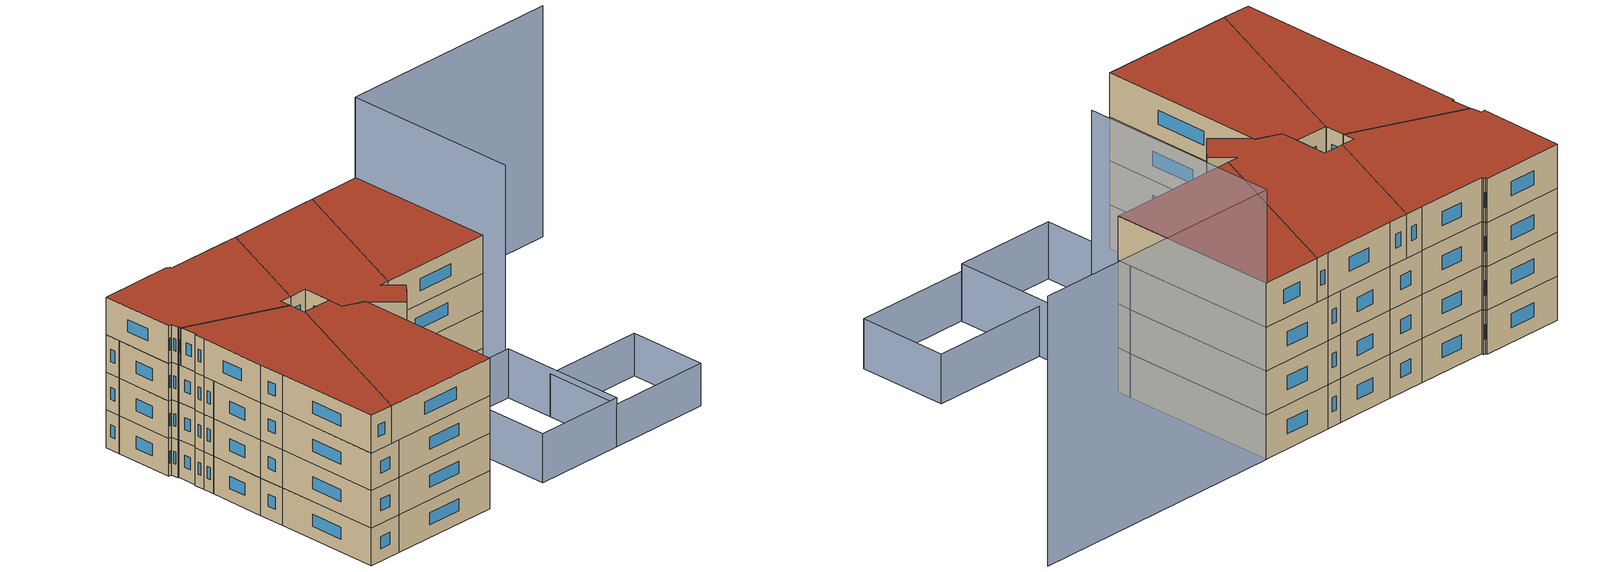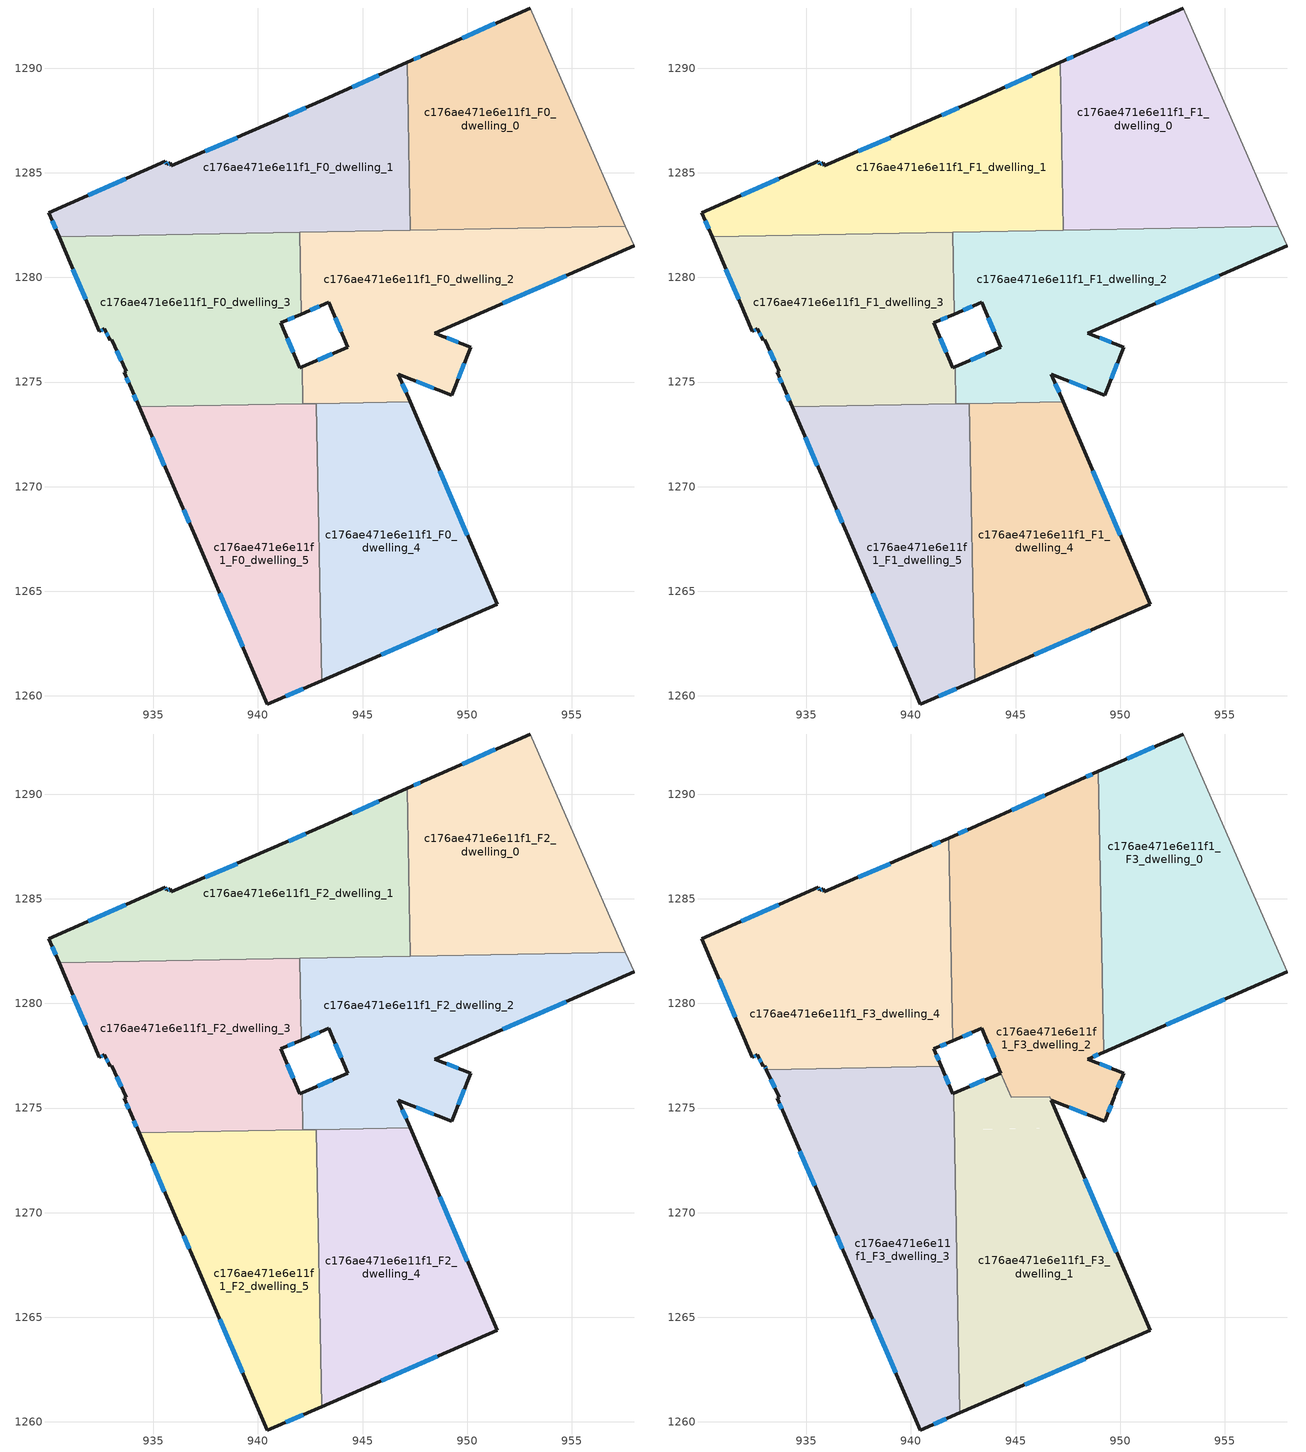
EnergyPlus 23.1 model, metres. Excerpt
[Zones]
c176ae471e6e11f1_F0_dwelling_0
 floor ground (EU_floor_Construction): 953.01,1292.88 957.56,1282.46 947.28,1282.26 947.13,1290.28 948.07,1290.7 z0
 wall outside (EU_wall_Construction): 953.01,1292.88 948.07,1290.7 947.13,1290.28 z0:3
 wall to c176ae471e6e11f1_F0_dwelling_1 (EU_wall_Construction): 947.13,1290.28 947.28,1282.26 z0:3
 wall adiabatic (EU_wall_Construction): 957.56,1282.46 953.01,1292.88 z0:3
 wall to c176ae471e6e11f1_F0_dwelling_2 (EU_wall_Construction): 947.28,1282.26 957.56,1282.46 z0:3
 window (EU_Window_Construction): 947.75,1290.56 947.45,1290.42 / 951.33,1292.14 949.75,1291.44 z1.02:1.98
c176ae471e6e11f1_F0_dwelling_1
 floor ground (EU_floor_Construction): 947.13,1290.28 947.28,1282.26 930.5,1281.94 930,1283.09 935.58,1285.56 935.64,1285.41 935.8,1285.49 935.86,1285.34 940.62,1287.38 943.15,1288.49 z0
 wall outside (EU_wall_Construction): 947.13,1290.28 943.15,1288.49 940.62,1287.38 935.86,1285.34 935.8,1285.49 935.64,1285.41 935.58,1285.56 930,1283.09 930.5,1281.94 z0:3
 wall to c176ae471e6e11f1_F0_dwelling_3 (EU_wall_Construction): 930.5,1281.94 941.99,1282.16 z0:3
 wall to c176ae471e6e11f1_F0_dwelling_2 (EU_wall_Construction): 941.99,1282.16 947.28,1282.26 z0:3
 window (EU_Window_Construction): 939,1286.69 937.48,1286.04 / 942.29,1288.11 941.48,1287.76 / 945.77,1289.67 944.5,1289.1 / 930.17,1282.7 930.33,1282.33 / 933.68,1284.72 931.9,1283.93 / 935.62,1285.46 935.6,1285.51 / 935.75,1285.46 935.7,1285.43 z1.02:1.98
c176ae471e6e11f1_F0_dwelling_2
 floor ground (EU_floor_Construction): 957.56,1282.46 957.98,1281.51 948.45,1277.34 950.17,1276.67 949.26,1274.37 946.7,1275.38 947.27,1274.06 942.14,1273.96 942.11,1275.73 944.3,1276.67 943.38,1278.81 942.06,1278.24 941.99,1282.16 z0
 wall outside (EU_wall_Construction): 942.06,1278.24 943.38,1278.81 944.3,1276.67 942.11,1275.73 / 947.27,1274.06 946.7,1275.38 949.26,1274.37 950.17,1276.67 948.45,1277.34 957.98,1281.51 z0:3
 wall to c176ae471e6e11f1_F0_dwelling_3 (EU_wall_Construction): 941.99,1282.16 942.06,1278.24 / 942.11,1275.73 942.14,1273.96 z0:3
 wall adiabatic (EU_wall_Construction): 957.98,1281.51 957.56,1282.46 z0:3
 wall to c176ae471e6e11f1_F0_dwelling_4 (EU_wall_Construction): 942.79,1273.97 947.27,1274.06 z0:3
 wall to c176ae471e6e11f1_F0_dwelling_5 (EU_wall_Construction): 942.14,1273.96 942.79,1273.97 z0:3
 window (EU_Window_Construction): 943.55,1276.35 942.85,1276.05 / 943.69,1278.08 943.98,1277.4 / 942.51,1278.44 942.93,1278.62 / 951.69,1278.76 954.74,1280.09 / 949.58,1276.9 949.03,1277.11 / 949.57,1275.16 949.86,1275.89 / 947.58,1275.04 948.39,1274.72 / 947.08,1274.51 946.9,1274.93 z1.02:1.98
c176ae471e6e11f1_F0_dwelling_3
 floor ground (EU_floor_Construction): 941.99,1282.16 942.06,1278.24 941.09,1277.83 942.01,1275.69 942.11,1275.73 942.14,1273.96 934.32,1273.81 933.94,1274.7 933.6,1275.47 933.71,1275.51 933.01,1277.02 932.95,1277 932.65,1277.55 932.42,1277.42 930.5,1281.94 z0
 wall outside (EU_wall_Construction): 930.5,1281.94 932.42,1277.42 932.65,1277.55 932.95,1277 933.01,1277.02 933.71,1275.51 933.6,1275.47 933.94,1274.7 934.32,1273.81 / 942.11,1275.73 942.01,1275.69 941.09,1277.83 942.06,1278.24 z0:3
 wall to c176ae471e6e11f1_F0_dwelling_5 (EU_wall_Construction): 934.32,1273.81 942.14,1273.96 z0:3
 window (EU_Window_Construction): 933.25,1276.51 933.47,1276.02 / 932.75,1277.36 932.85,1277.19 / 932.5,1277.47 932.57,1277.51 / 931.15,1280.4 931.77,1278.96 / 941.42,1277.97 941.73,1278.1 / 941.7,1276.42 941.4,1277.1 / 934.07,1274.4 934.19,1274.11 / 933.72,1275.21 933.82,1274.96 z1.02:1.98
c176ae471e6e11f1_F0_dwelling_4
 floor ground (EU_floor_Construction): 947.27,1274.06 951.43,1264.37 943.04,1260.73 942.79,1273.97 z0
 wall outside (EU_wall_Construction): 943.04,1260.73 951.43,1264.37 947.27,1274.06 z0:3
 wall to c176ae471e6e11f1_F0_dwelling_5 (EU_wall_Construction): 942.79,1273.97 943.04,1260.73 z0:3
 window (EU_Window_Construction): 950.01,1267.67 948.68,1270.76 / 945.89,1261.97 948.57,1263.13 z1.02:1.98
c176ae471e6e11f1_F0_dwelling_5
 floor ground (EU_floor_Construction): 942.79,1273.97 943.04,1260.73 940.45,1259.62 937,1267.63 936.16,1269.54 934.32,1273.81 z0
 wall outside (EU_wall_Construction): 934.32,1273.81 936.16,1269.54 937,1267.63 940.45,1259.62 943.04,1260.73 z0:3
 window (EU_Window_Construction): 936.44,1268.89 936.71,1268.28 / 934.95,1272.36 935.53,1270.99 / 941.33,1260 942.16,1260.35 / 938.18,1264.9 939.28,1262.34 z1.02:1.98
c176ae471e6e11f1_F1_dwelling_0
 floor to c176ae471e6e11f1_F0_dwelling_0 (EU_floor_Construction): 953.01,1292.88 957.56,1282.46 947.28,1282.26 947.13,1290.28 948.07,1290.7 z3
 wall outside (EU_wall_Construction): 953.01,1292.88 948.07,1290.7 947.13,1290.28 z3:6
 wall to c176ae471e6e11f1_F1_dwelling_1 (EU_wall_Construction): 947.13,1290.28 947.28,1282.26 z3:6
 wall adiabatic (EU_wall_Construction): 957.56,1282.46 953.01,1292.88 z3:6
 wall to c176ae471e6e11f1_F1_dwelling_2 (EU_wall_Construction): 947.28,1282.26 957.56,1282.46 z3:6
 window (EU_Window_Construction): 947.75,1290.56 947.45,1290.42 / 951.33,1292.14 949.75,1291.44 z4.02:4.98
c176ae471e6e11f1_F1_dwelling_1
 floor to c176ae471e6e11f1_F0_dwelling_1 (EU_floor_Construction): 947.13,1290.28 947.28,1282.26 930.5,1281.94 930,1283.09 935.58,1285.56 935.64,1285.41 935.8,1285.49 935.86,1285.34 940.62,1287.38 943.15,1288.49 z3
 wall outside (EU_wall_Construction): 947.13,1290.28 943.15,1288.49 940.62,1287.38 935.86,1285.34 935.8,1285.49 935.64,1285.41 935.58,1285.56 930,1283.09 930.5,1281.94 z3:6
 wall to c176ae471e6e11f1_F1_dwelling_3 (EU_wall_Construction): 930.5,1281.94 941.99,1282.16 z3:6
 wall to c176ae471e6e11f1_F1_dwelling_2 (EU_wall_Construction): 941.99,1282.16 947.28,1282.26 z3:6
 window (EU_Window_Construction): 939,1286.69 937.48,1286.04 / 942.29,1288.11 941.48,1287.76 / 945.77,1289.67 944.5,1289.1 / 930.17,1282.7 930.33,1282.33 / 933.68,1284.72 931.9,1283.93 / 935.62,1285.46 935.6,1285.51 / 935.75,1285.46 935.7,1285.43 z4.02:4.98
c176ae471e6e11f1_F1_dwelling_2
 floor to c176ae471e6e11f1_F0_dwelling_2 (EU_floor_Construction): 957.56,1282.46 957.98,1281.51 948.45,1277.34 950.17,1276.67 949.26,1274.37 946.7,1275.38 947.27,1274.06 942.14,1273.96 942.11,1275.73 944.3,1276.67 943.38,1278.81 942.06,1278.24 941.99,1282.16 z3
 wall outside (EU_wall_Construction): 942.06,1278.24 943.38,1278.81 944.3,1276.67 942.11,1275.73 / 947.27,1274.06 946.7,1275.38 949.26,1274.37 950.17,1276.67 948.45,1277.34 957.98,1281.51 z3:6
 wall to c176ae471e6e11f1_F1_dwelling_3 (EU_wall_Construction): 941.99,1282.16 942.06,1278.24 / 942.11,1275.73 942.14,1273.96 z3:6
 wall adiabatic (EU_wall_Construction): 957.98,1281.51 957.56,1282.46 z3:6
 wall to c176ae471e6e11f1_F1_dwelling_4 (EU_wall_Construction): 942.79,1273.97 947.27,1274.06 z3:6
 wall to c176ae471e6e11f1_F1_dwelling_5 (EU_wall_Construction): 942.14,1273.96 942.79,1273.97 z3:6
 window (EU_Window_Construction): 943.55,1276.35 942.85,1276.05 / 943.69,1278.08 943.98,1277.4 / 942.51,1278.44 942.93,1278.62 / 951.69,1278.76 954.74,1280.09 / 949.58,1276.9 949.03,1277.11 / 949.57,1275.16 949.86,1275.89 / 947.58,1275.04 948.39,1274.72 / 947.08,1274.51 946.9,1274.93 z4.02:4.98
c176ae471e6e11f1_F1_dwelling_3
 floor to c176ae471e6e11f1_F0_dwelling_3 (EU_floor_Construction): 941.99,1282.16 942.06,1278.24 941.09,1277.83 942.01,1275.69 942.11,1275.73 942.14,1273.96 934.32,1273.81 933.94,1274.7 933.6,1275.47 933.71,1275.51 933.01,1277.02 932.95,1277 932.65,1277.55 932.42,1277.42 930.5,1281.94 z3
 wall outside (EU_wall_Construction): 930.5,1281.94 932.42,1277.42 932.65,1277.55 932.95,1277 933.01,1277.02 933.71,1275.51 933.6,1275.47 933.94,1274.7 934.32,1273.81 / 942.11,1275.73 942.01,1275.69 941.09,1277.83 942.06,1278.24 z3:6
 wall to c176ae471e6e11f1_F1_dwelling_5 (EU_wall_Construction): 934.32,1273.81 942.14,1273.96 z3:6
 window (EU_Window_Construction): 933.25,1276.51 933.47,1276.02 / 932.75,1277.36 932.85,1277.19 / 932.5,1277.47 932.57,1277.51 / 931.15,1280.4 931.77,1278.96 / 941.42,1277.97 941.73,1278.1 / 941.7,1276.42 941.4,1277.1 / 934.07,1274.4 934.19,1274.11 / 933.72,1275.21 933.82,1274.96 z4.02:4.98
c176ae471e6e11f1_F1_dwelling_4
 floor to c176ae471e6e11f1_F0_dwelling_4 (EU_floor_Construction): 947.27,1274.06 951.43,1264.37 943.04,1260.73 942.79,1273.97 z3
 wall outside (EU_wall_Construction): 943.04,1260.73 951.43,1264.37 947.27,1274.06 z3:6
 wall to c176ae471e6e11f1_F1_dwelling_5 (EU_wall_Construction): 942.79,1273.97 943.04,1260.73 z3:6
 window (EU_Window_Construction): 950.01,1267.67 948.68,1270.76 / 945.89,1261.97 948.57,1263.13 z4.02:4.98
c176ae471e6e11f1_F1_dwelling_5
 floor to c176ae471e6e11f1_F0_dwelling_5 (EU_floor_Construction): 942.79,1273.97 943.04,1260.73 940.45,1259.62 937,1267.63 936.16,1269.54 934.32,1273.81 z3
 wall outside (EU_wall_Construction): 934.32,1273.81 936.16,1269.54 937,1267.63 940.45,1259.62 943.04,1260.73 z3:6
 window (EU_Window_Construction): 936.44,1268.89 936.71,1268.28 / 934.95,1272.36 935.53,1270.99 / 941.33,1260 942.16,1260.35 / 938.18,1264.9 939.28,1262.34 z4.02:4.98
c176ae471e6e11f1_F2_dwelling_0
 floor to c176ae471e6e11f1_F1_dwelling_0 (EU_floor_Construction): 953.01,1292.88 957.56,1282.46 947.28,1282.26 947.13,1290.28 948.07,1290.7 z6
 wall outside (EU_wall_Construction): 953.01,1292.88 948.07,1290.7 947.13,1290.28 z6:9
 wall to c176ae471e6e11f1_F2_dwelling_1 (EU_wall_Construction): 947.13,1290.28 947.28,1282.26 z6:9
 wall adiabatic (EU_wall_Construction): 957.56,1282.46 953.01,1292.88 z6:9
 wall to c176ae471e6e11f1_F2_dwelling_2 (EU_wall_Construction): 947.28,1282.26 957.56,1282.46 z6:9
 window (EU_Window_Construction): 947.75,1290.56 947.45,1290.42 / 951.33,1292.14 949.75,1291.44 z7.02:7.98
 ceiling adiabatic (EU_roof_Construction): 957.56,1282.46 953.01,1292.88 948.96,1291.09 949.13,1282.29 z9
c176ae471e6e11f1_F2_dwelling_1
 floor to c176ae471e6e11f1_F1_dwelling_1 (EU_floor_Construction): 947.13,1290.28 947.28,1282.26 930.5,1281.94 930,1283.09 935.58,1285.56 935.64,1285.41 935.8,1285.49 935.86,1285.34 940.62,1287.38 943.15,1288.49 z6
 wall outside (EU_wall_Construction): 947.13,1290.28 943.15,1288.49 940.62,1287.38 935.86,1285.34 935.8,1285.49 935.64,1285.41 935.58,1285.56 930,1283.09 930.5,1281.94 z6:9
 wall to c176ae471e6e11f1_F2_dwelling_3 (EU_wall_Construction): 930.5,1281.94 941.99,1282.16 z6:9
 wall to c176ae471e6e11f1_F2_dwelling_2 (EU_wall_Construction): 941.99,1282.16 947.28,1282.26 z6:9
 window (EU_Window_Construction): 939,1286.69 937.48,1286.04 / 942.29,1288.11 941.48,1287.76 / 945.77,1289.67 944.5,1289.1 / 930.17,1282.7 930.33,1282.33 / 933.68,1284.72 931.9,1283.93 / 935.62,1285.46 935.6,1285.51 / 935.75,1285.46 935.7,1285.43 z7.02:7.98
c176ae471e6e11f1_F2_dwelling_2
 floor to c176ae471e6e11f1_F1_dwelling_2 (EU_floor_Construction): 957.56,1282.46 957.98,1281.51 948.45,1277.34 950.17,1276.67 949.26,1274.37 946.7,1275.38 947.27,1274.06 942.14,1273.96 942.11,1275.73 944.3,1276.67 943.38,1278.81 942.06,1278.24 941.99,1282.16 z6
 wall outside (EU_wall_Construction): 942.06,1278.24 943.38,1278.81 944.3,1276.67 942.11,1275.73 / 947.27,1274.06 946.7,1275.38 949.26,1274.37 950.17,1276.67 948.45,1277.34 957.98,1281.51 z6:9
 wall to c176ae471e6e11f1_F2_dwelling_3 (EU_wall_Construction): 941.99,1282.16 942.06,1278.24 / 942.11,1275.73 942.14,1273.96 z6:9
 wall adiabatic (EU_wall_Construction): 957.98,1281.51 957.56,1282.46 z6:9
 wall to c176ae471e6e11f1_F2_dwelling_4 (EU_wall_Construction): 942.79,1273.97 947.27,1274.06 z6:9
 wall to c176ae471e6e11f1_F2_dwelling_5 (EU_wall_Construction): 942.14,1273.96 942.79,1273.97 z6:9
 window (EU_Window_Construction): 943.55,1276.35 942.85,1276.05 / 943.69,1278.08 943.98,1277.4 / 942.51,1278.44 942.93,1278.62 / 951.69,1278.76 954.74,1280.09 / 949.58,1276.9 949.03,1277.11 / 949.57,1275.16 949.86,1275.89 / 947.58,1275.04 948.39,1274.72 / 947.08,1274.51 946.9,1274.93 z7.02:7.98
c176ae471e6e11f1_F2_dwelling_3
 floor to c176ae471e6e11f1_F1_dwelling_3 (EU_floor_Construction): 941.99,1282.16 942.06,1278.24 941.09,1277.83 942.01,1275.69 942.11,1275.73 942.14,1273.96 934.32,1273.81 933.94,1274.7 933.6,1275.47 933.71,1275.51 933.01,1277.02 932.95,1277 932.65,1277.55 932.42,1277.42 930.5,1281.94 z6
 wall outside (EU_wall_Construction): 930.5,1281.94 932.42,1277.42 932.65,1277.55 932.95,1277 933.01,1277.02 933.71,1275.51 933.6,1275.47 933.94,1274.7 934.32,1273.81 / 942.11,1275.73 942.01,1275.69 941.09,1277.83 942.06,1278.24 z6:9
 wall to c176ae471e6e11f1_F2_dwelling_5 (EU_wall_Construction): 934.32,1273.81 942.14,1273.96 z6:9
 window (EU_Window_Construction): 933.25,1276.51 933.47,1276.02 / 932.75,1277.36 932.85,1277.19 / 932.5,1277.47 932.57,1277.51 / 931.15,1280.4 931.77,1278.96 / 941.42,1277.97 941.73,1278.1 / 941.7,1276.42 941.4,1277.1 / 934.07,1274.4 934.19,1274.11 / 933.72,1275.21 933.82,1274.96 z7.02:7.98
c176ae471e6e11f1_F2_dwelling_4
 floor to c176ae471e6e11f1_F1_dwelling_4 (EU_floor_Construction): 947.27,1274.06 951.43,1264.37 943.04,1260.73 942.79,1273.97 z6
 wall outside (EU_wall_Construction): 943.04,1260.73 951.43,1264.37 947.27,1274.06 z6:9
 wall to c176ae471e6e11f1_F2_dwelling_5 (EU_wall_Construction): 942.79,1273.97 943.04,1260.73 z6:9
 window (EU_Window_Construction): 950.01,1267.67 948.68,1270.76 / 945.89,1261.97 948.57,1263.13 z7.02:7.98
c176ae471e6e11f1_F2_dwelling_5
 floor to c176ae471e6e11f1_F1_dwelling_5 (EU_floor_Construction): 942.79,1273.97 943.04,1260.73 940.45,1259.62 937,1267.63 936.16,1269.54 934.32,1273.81 z6
 wall outside (EU_wall_Construction): 934.32,1273.81 936.16,1269.54 937,1267.63 940.45,1259.62 943.04,1260.73 z6:9
 window (EU_Window_Construction): 936.44,1268.89 936.71,1268.28 / 934.95,1272.36 935.53,1270.99 / 941.33,1260 942.16,1260.35 / 938.18,1264.9 939.28,1262.34 z7.02:7.98
c176ae471e6e11f1_F3_dwelling_0
 floor to c176ae471e6e11f1_F2_dwelling_2 (EU_floor_Construction): 957.56,1282.46 957.98,1281.51 949.22,1277.68 949.13,1282.29 z9
 floor adiabatic (EU_floor_Construction): 953.01,1292.88 957.98,1281.51 957.56,1282.46 949.13,1282.29 948.96,1291.09 z9
 wall outside (EU_wall_Construction): 953.01,1292.88 948.96,1291.09 / 949.22,1277.68 957.98,1281.51 z9:12
 wall to c176ae471e6e11f1_F3_dwelling_2 (EU_wall_Construction): 948.96,1291.09 949.22,1277.68 z9:12
 wall adiabatic (EU_wall_Construction): 957.98,1281.51 953.01,1292.88 z9:12
 window (EU_Window_Construction): 951.63,1292.27 950.34,1291.7 / 952.2,1278.98 955,1280.2 z10.02:10.98
 roof outside (EU_roof_Construction): 957.98,1281.51 953.01,1292.88 948.96,1291.09 949.22,1277.68 z12
c176ae471e6e11f1_F3_dwelling_1
 floor to c176ae471e6e11f1_F2_dwelling_4 (EU_floor_Construction): 947.27,1274.06 951.43,1264.37 943.04,1260.73 942.79,1273.97 z9
 floor to c176ae471e6e11f1_F2_dwelling_2 (EU_floor_Construction): 946.63,1275.55 946.7,1275.38 947.27,1274.06 942.14,1273.96 942.11,1275.73 944.3,1276.67 944.8,1275.51 z9
 floor to c176ae471e6e11f1_F2_dwelling_3 (EU_floor_Construction): 942.11,1275.73 942.14,1273.96 942.08,1273.96 942.05,1275.71 942.06,1275.71 z9
 floor to c176ae471e6e11f1_F2_dwelling_5 (EU_floor_Construction): 942.79,1273.97 943.04,1260.73 942.57,1260.53 942.34,1260.43 942.08,1273.96 z9
 wall outside (EU_wall_Construction): 942.34,1260.43 951.43,1264.37 946.71,1275.37 / 944.3,1276.67 942.05,1275.71 z9:12
 wall to c176ae471e6e11f1_F3_dwelling_2 (EU_wall_Construction): 944.79,1275.51 944.3,1276.67 / 946.7,1275.38 946.63,1275.55 944.8,1275.51 z9:12
 wall to c176ae471e6e11f1_F3_dwelling_3 (EU_wall_Construction): 942.05,1275.71 942.05,1275.46 942.34,1260.43 z9:12
 window (EU_Window_Construction): 945.43,1261.77 948.33,1263.03 / 943.53,1276.34 942.81,1276.03 / 949.82,1268.11 948.31,1271.63 z10.02:10.98
 roof outside (EU_roof_Construction): 951.43,1264.37 946.7,1275.38 946.63,1275.55 944.79,1275.51 944.3,1276.67 942.05,1275.71 942.05,1275.46 942.34,1260.43 z12
c176ae471e6e11f1_F3_dwelling_2
 floor to c176ae471e6e11f1_F2_dwelling_2 (EU_floor_Construction): 949.13,1282.29 949.22,1277.68 948.45,1277.34 950.17,1276.67 949.75,1275.61 949.71,1275.52 949.28,1274.42 949.26,1274.37 946.71,1275.38 946.63,1275.55 944.8,1275.51 943.38,1278.81 942.06,1278.24 941.99,1282.16 z9
 floor to c176ae471e6e11f1_F2_dwelling_0 (EU_floor_Construction): 948.96,1291.09 949.13,1282.29 947.28,1282.26 947.13,1290.28 948.07,1290.7 z9
 floor to c176ae471e6e11f1_F2_dwelling_1 (EU_floor_Construction): 947.13,1290.28 947.28,1282.26 941.92,1282.16 941.81,1287.91 943.15,1288.49 z9
 floor to c176ae471e6e11f1_F2_dwelling_3 (EU_floor_Construction): 941.99,1282.16 942.06,1278.24 942,1278.22 941.92,1282.16 z9
 wall outside (EU_wall_Construction): 942,1278.22 943.38,1278.81 944.29,1276.68 / 948.96,1291.09 948.07,1290.7 943.15,1288.49 941.81,1287.91 / 946.71,1275.38 949.26,1274.37 949.28,1274.42 949.71,1275.52 949.75,1275.61 950.17,1276.67 948.45,1277.34 949.22,1277.68 z9:12
 wall to c176ae471e6e11f1_F3_dwelling_4 (EU_wall_Construction): 941.81,1287.91 942,1278.22 z9:12
 window (EU_Window_Construction): 943.69,1278.08 943.98,1277.4 / 942.47,1278.42 942.91,1278.61 / 942.69,1288.29 942.27,1288.1 / 946.4,1289.95 944.82,1289.24 / 948.66,1290.96 948.37,1290.84 / 948.71,1277.46 948.96,1277.56 / 949.58,1276.9 949.03,1277.11 / 949.89,1275.97 950.02,1276.31 / 949.43,1274.79 949.57,1275.15 / 947.58,1275.04 948.39,1274.72 z10.02:10.98
 roof outside (EU_roof_Construction): 949.28,1274.42 949.71,1275.52 949.75,1275.61 950.17,1276.67 948.45,1277.34 949.22,1277.68 948.96,1291.09 948.07,1290.7 943.15,1288.49 941.81,1287.91 942,1278.22 943.38,1278.81 944.79,1275.51 946.63,1275.55 946.71,1275.38 949.26,1274.37 z12
c176ae471e6e11f1_F3_dwelling_3
 floor to c176ae471e6e11f1_F2_dwelling_3 (EU_floor_Construction): 941.44,1277 942.01,1275.69 942.05,1275.71 942.08,1273.96 934.32,1273.81 933.94,1274.7 933.6,1275.47 933.71,1275.51 933.09,1276.84 z9
 floor to c176ae471e6e11f1_F2_dwelling_5 (EU_floor_Construction): 942.08,1273.96 942.34,1260.43 940.45,1259.62 937,1267.63 936.16,1269.54 934.32,1273.81 z9
 wall outside (EU_wall_Construction): 933.09,1276.84 933.71,1275.51 933.6,1275.47 933.94,1274.7 936.16,1269.54 937,1267.63 940.45,1259.62 942.34,1260.43 / 942.05,1275.71 942.01,1275.69 941.44,1277 z9:12
 wall to c176ae471e6e11f1_F3_dwelling_4 (EU_wall_Construction): 941.44,1277 933.09,1276.84 z9:12
 window (EU_Window_Construction): 933.3,1276.39 933.5,1275.96 / 941.82,1276.14 941.64,1276.56 / 941.09,1259.89 941.7,1260.15 / 938.18,1264.9 939.28,1262.34 / 936.44,1268.89 936.71,1268.28 / 934.69,1272.95 935.4,1271.3 / 933.72,1275.21 933.82,1274.96 z10.02:10.98
 roof outside (EU_roof_Construction): 942.34,1260.43 942.05,1275.71 942.01,1275.69 941.44,1277 933.09,1276.84 933.71,1275.51 933.6,1275.47 933.94,1274.7 936.16,1269.54 937,1267.63 940.45,1259.62 z12
c176ae471e6e11f1_F3_dwelling_4
 floor to c176ae471e6e11f1_F2_dwelling_1 (EU_floor_Construction): 941.81,1287.91 941.92,1282.16 930.5,1281.94 930,1283.09 935.58,1285.56 935.64,1285.41 935.8,1285.49 935.86,1285.34 940.62,1287.38 z9
 floor to c176ae471e6e11f1_F2_dwelling_3 (EU_floor_Construction): 941.92,1282.16 942,1278.22 941.09,1277.83 941.44,1277 933.09,1276.84 933.01,1277.02 932.95,1277 932.65,1277.55 932.42,1277.42 930.5,1281.94 z9
 wall outside (EU_wall_Construction): 941.81,1287.91 940.62,1287.38 935.86,1285.34 935.8,1285.49 935.64,1285.41 935.58,1285.56 930,1283.09 932.42,1277.42 932.65,1277.55 932.95,1277 933.01,1277.02 933.09,1276.84 / 941.44,1277 941.09,1277.83 942,1278.22 z9:12
 window (EU_Window_Construction): 932.75,1277.36 932.85,1277.19 / 932.5,1277.47 932.57,1277.51 / 930.83,1281.16 931.6,1279.35 / 933.68,1284.72 931.9,1283.93 / 935.62,1285.46 935.6,1285.51 / 935.75,1285.46 935.7,1285.43 / 939,1286.69 937.48,1286.04 / 941.41,1287.73 941.03,1287.56 / 941.4,1277.96 941.69,1278.09 / 941.32,1277.28 941.21,1277.55 / 933.04,1276.96 933.07,1276.9 z10.02:10.98
 roof outside (EU_roof_Construction): 941.44,1277 941.09,1277.83 942,1278.22 941.81,1287.91 940.62,1287.38 935.86,1285.34 935.8,1285.49 935.64,1285.41 935.58,1285.56 930,1283.09 932.42,1277.42 932.65,1277.55 932.95,1277 933.01,1277.02 933.09,1276.84 z12
shading: 963.22,1269.51 956.35,1266.51 / 956.35,1266.51 952.11,1276.21 / 952.11,1276.21 958.98,1279.21 / 958.98,1279.21 963.22,1269.51 z0:3.9; 960.61,1275.46 968.4,1278.86 / 968.4,1278.86 971,1272.9 / 971,1272.9 963.21,1269.51 / 963.21,1269.51 960.61,1275.46 z0:3.4; 958.87,1279.48 953,1292.92 / 953,1292.92 970.4,1300.52 z0:18.4
[Building]
EU S2 Campaign: North Axis=0; Terrain=City; Solar Distribution=FullExterior
[Site:Location]
Vienna: Latitude=48; Longitude=16.5; Time Zone=1; Elevation=183
[SizingPeriod:WeatherFileDays]
AnnualSizingPeriod: Begin Month=1; Begin Day of Month=1; End Month=12; End Day of Month=31; Day of Week for Start Day=Monday; Use Weather File Daylight Saving Period=No; Use Weather File Rain and Snow Indicators=No
[MATERIAL]
EU_InternalMass_Material: Roughness=MediumRough; Thickness=0.1; Conductivity=1; Density=1800; Specific Heat=900; Thermal Absorptance=0.9; Solar Absorptance=0.7; Visible Absorptance=0.7
[MATERIAL:NOMASS] Roughness=MediumRough; Thermal Absorptance=0.9; Solar Absorptance=0.7; Visible Absorptance=0.7
Name | Thermal Resistance
EU_wall_NoMass | 0.942466
EU_roof_NoMass | 0.551687
EU_floor_NoMass | 0.66527
[WINDOWMATERIAL:SIMPLEGLAZINGSYSTEM]
EU_Window_SimpleGlazing: UFactor=2.03367; Solar Heat Gain Coefficient=0.65; Visible Transmittance=0.65
[CONSTRUCTION]
EU_wall_Construction: EU_wall_NoMass
EU_roof_Construction: EU_roof_NoMass
EU_floor_Construction: EU_floor_NoMass
EU_Window_Construction: EU_Window_SimpleGlazing
EU_InternalMass_Construction: EU_InternalMass_Material
[ZONE] Type=1; Multiplier=1; Ceiling Height=autocalculate; Floor Area=autocalculate; Part of Total Floor Area=Yes
Name | Volume
c176ae471e6e11f1_F0_dwelling_0; c176ae471e6e11f1_F1_dwelling_0; c176ae471e6e11f1_F2_dwelling_0 | 233.57
c176ae471e6e11f1_F3_dwelling_0 | 260.21
c176ae471e6e11f1_F0_dwelling_1; c176ae471e6e11f1_F1_dwelling_1; c176ae471e6e11f1_F2_dwelling_1 | 233.572
c176ae471e6e11f1_F3_dwelling_1 | 289.672
c176ae471e6e11f1_F0_dwelling_2; c176ae471e6e11f1_F1_dwelling_2; c176ae471e6e11f1_F2_dwelling_2 | 233.563
c176ae471e6e11f1_F3_dwelling_2 | 290.938
c176ae471e6e11f1_F0_dwelling_3; c176ae471e6e11f1_F1_dwelling_3; c176ae471e6e11f1_F2_dwelling_3 | 233.569
c176ae471e6e11f1_F3_dwelling_3 | 280.302
c176ae471e6e11f1_F0_dwelling_4; c176ae471e6e11f1_F1_dwelling_4; c176ae471e6e11f1_F2_dwelling_4 | 233.575
c176ae471e6e11f1_F3_dwelling_4 | 280.284
c176ae471e6e11f1_F0_dwelling_5; c176ae471e6e11f1_F1_dwelling_5; c176ae471e6e11f1_F2_dwelling_5 | 233.553
[INTERNALMASS] Construction=EU_InternalMass_Construction
Name | Zone or ZoneList | Surface Area
c176ae471e6e11f1_F0_dwelling_0_EU_InternalMass | c176ae471e6e11f1_F0_dwelling_0 | 77.8563
c176ae471e6e11f1_F0_dwelling_1_EU_InternalMass | c176ae471e6e11f1_F0_dwelling_1 | 77.8572
c176ae471e6e11f1_F0_dwelling_2_EU_InternalMass | c176ae471e6e11f1_F0_dwelling_2 | 77.8542
c176ae471e6e11f1_F0_dwelling_3_EU_InternalMass | c176ae471e6e11f1_F0_dwelling_3 | 77.8561
c176ae471e6e11f1_F0_dwelling_4_EU_InternalMass | c176ae471e6e11f1_F0_dwelling_4 | 77.8585
c176ae471e6e11f1_F0_dwelling_5_EU_InternalMass | c176ae471e6e11f1_F0_dwelling_5 | 77.8513
c176ae471e6e11f1_F1_dwelling_0_EU_InternalMass | c176ae471e6e11f1_F1_dwelling_0 | 77.8563
c176ae471e6e11f1_F1_dwelling_1_EU_InternalMass | c176ae471e6e11f1_F1_dwelling_1 | 77.8572
c176ae471e6e11f1_F1_dwelling_2_EU_InternalMass | c176ae471e6e11f1_F1_dwelling_2 | 77.8542
c176ae471e6e11f1_F1_dwelling_3_EU_InternalMass | c176ae471e6e11f1_F1_dwelling_3 | 77.8561
c176ae471e6e11f1_F1_dwelling_4_EU_InternalMass | c176ae471e6e11f1_F1_dwelling_4 | 77.8585
c176ae471e6e11f1_F1_dwelling_5_EU_InternalMass | c176ae471e6e11f1_F1_dwelling_5 | 77.8513
c176ae471e6e11f1_F2_dwelling_0_EU_InternalMass | c176ae471e6e11f1_F2_dwelling_0 | 77.8563
c176ae471e6e11f1_F2_dwelling_1_EU_InternalMass | c176ae471e6e11f1_F2_dwelling_1 | 77.8572
c176ae471e6e11f1_F2_dwelling_2_EU_InternalMass | c176ae471e6e11f1_F2_dwelling_2 | 77.8542
c176ae471e6e11f1_F2_dwelling_3_EU_InternalMass | c176ae471e6e11f1_F2_dwelling_3 | 77.8561
c176ae471e6e11f1_F2_dwelling_4_EU_InternalMass | c176ae471e6e11f1_F2_dwelling_4 | 77.8585
c176ae471e6e11f1_F2_dwelling_5_EU_InternalMass | c176ae471e6e11f1_F2_dwelling_5 | 77.8513
c176ae471e6e11f1_F3_dwelling_0_EU_InternalMass | c176ae471e6e11f1_F3_dwelling_0 | 86.7364
c176ae471e6e11f1_F3_dwelling_1_EU_InternalMass | c176ae471e6e11f1_F3_dwelling_1 | 96.5629
c176ae471e6e11f1_F3_dwelling_2_EU_InternalMass | c176ae471e6e11f1_F3_dwelling_2 | 96.9858
c176ae471e6e11f1_F3_dwelling_3_EU_InternalMass | c176ae471e6e11f1_F3_dwelling_3 | 93.4351
c176ae471e6e11f1_F3_dwelling_4_EU_InternalMass | c176ae471e6e11f1_F3_dwelling_4 | 93.4264
[OTHEREQUIPMENT] Fuel Type=Electricity; Design Level Calculation Method=Watts/Area; Power per Zone Floor Area=1; Fraction Latent=0; Fraction Radiant=0; Fraction Lost=0; Carbon Dioxide Generation Rate=0; EndUse Subcategory=EU_Step8_InternalGains
Name | Zone or ZoneList or Space or SpaceList | Schedule
EU_Step8_InternalGain_c176ae471e6e11f1_F0_dwelling_0_f000 | c176ae471e6e11f1_F0_dwelling_0 | EU_Step8_GainSchedule_c176ae471e6e11f1_F0_dwelling_0_f000
EU_Step8_InternalGain_c176ae471e6e11f1_F0_dwelling_1_f000 | c176ae471e6e11f1_F0_dwelling_1 | EU_Step8_GainSchedule_c176ae471e6e11f1_F0_dwelling_1_f000
EU_Step8_InternalGain_c176ae471e6e11f1_F0_dwelling_2_f000 | c176ae471e6e11f1_F0_dwelling_2 | EU_Step8_GainSchedule_c176ae471e6e11f1_F0_dwelling_2_f000
EU_Step8_InternalGain_c176ae471e6e11f1_F0_dwelling_3_f000 | c176ae471e6e11f1_F0_dwelling_3 | EU_Step8_GainSchedule_c176ae471e6e11f1_F0_dwelling_3_f000
EU_Step8_InternalGain_c176ae471e6e11f1_F0_dwelling_4_f000 | c176ae471e6e11f1_F0_dwelling_4 | EU_Step8_GainSchedule_c176ae471e6e11f1_F0_dwelling_4_f000
EU_Step8_InternalGain_c176ae471e6e11f1_F0_dwelling_5_f000 | c176ae471e6e11f1_F0_dwelling_5 | EU_Step8_GainSchedule_c176ae471e6e11f1_F0_dwelling_5_f000
EU_Step8_InternalGain_c176ae471e6e11f1_F1_dwelling_0_f000 | c176ae471e6e11f1_F1_dwelling_0 | EU_Step8_GainSchedule_c176ae471e6e11f1_F1_dwelling_0_f000
EU_Step8_InternalGain_c176ae471e6e11f1_F1_dwelling_1_f000 | c176ae471e6e11f1_F1_dwelling_1 | EU_Step8_GainSchedule_c176ae471e6e11f1_F1_dwelling_1_f000
EU_Step8_InternalGain_c176ae471e6e11f1_F1_dwelling_2_f000 | c176ae471e6e11f1_F1_dwelling_2 | EU_Step8_GainSchedule_c176ae471e6e11f1_F1_dwelling_2_f000
EU_Step8_InternalGain_c176ae471e6e11f1_F1_dwelling_3_f000 | c176ae471e6e11f1_F1_dwelling_3 | EU_Step8_GainSchedule_c176ae471e6e11f1_F1_dwelling_3_f000
EU_Step8_InternalGain_c176ae471e6e11f1_F1_dwelling_4_f000 | c176ae471e6e11f1_F1_dwelling_4 | EU_Step8_GainSchedule_c176ae471e6e11f1_F1_dwelling_4_f000
EU_Step8_InternalGain_c176ae471e6e11f1_F1_dwelling_5_f000 | c176ae471e6e11f1_F1_dwelling_5 | EU_Step8_GainSchedule_c176ae471e6e11f1_F1_dwelling_5_f000
EU_Step8_InternalGain_c176ae471e6e11f1_F2_dwelling_0_f000 | c176ae471e6e11f1_F2_dwelling_0 | EU_Step8_GainSchedule_c176ae471e6e11f1_F2_dwelling_0_f000
EU_Step8_InternalGain_c176ae471e6e11f1_F2_dwelling_1_f000 | c176ae471e6e11f1_F2_dwelling_1 | EU_Step8_GainSchedule_c176ae471e6e11f1_F2_dwelling_1_f000
EU_Step8_InternalGain_c176ae471e6e11f1_F2_dwelling_2_f000 | c176ae471e6e11f1_F2_dwelling_2 | EU_Step8_GainSchedule_c176ae471e6e11f1_F2_dwelling_2_f000
EU_Step8_InternalGain_c176ae471e6e11f1_F2_dwelling_3_f000 | c176ae471e6e11f1_F2_dwelling_3 | EU_Step8_GainSchedule_c176ae471e6e11f1_F2_dwelling_3_f000
EU_Step8_InternalGain_c176ae471e6e11f1_F2_dwelling_4_f000 | c176ae471e6e11f1_F2_dwelling_4 | EU_Step8_GainSchedule_c176ae471e6e11f1_F2_dwelling_4_f000
EU_Step8_InternalGain_c176ae471e6e11f1_F2_dwelling_5_f000 | c176ae471e6e11f1_F2_dwelling_5 | EU_Step8_GainSchedule_c176ae471e6e11f1_F2_dwelling_5_f000
EU_Step8_InternalGain_c176ae471e6e11f1_F3_dwelling_0_f000 | c176ae471e6e11f1_F3_dwelling_0 | EU_Step8_GainSchedule_c176ae471e6e11f1_F3_dwelling_0_f000
EU_Step8_InternalGain_c176ae471e6e11f1_F3_dwelling_1_f000 | c176ae471e6e11f1_F3_dwelling_1 | EU_Step8_GainSchedule_c176ae471e6e11f1_F3_dwelling_1_f000
EU_Step8_InternalGain_c176ae471e6e11f1_F3_dwelling_2_f000 | c176ae471e6e11f1_F3_dwelling_2 | EU_Step8_GainSchedule_c176ae471e6e11f1_F3_dwelling_2_f000
EU_Step8_InternalGain_c176ae471e6e11f1_F3_dwelling_3_f000 | c176ae471e6e11f1_F3_dwelling_3 | EU_Step8_GainSchedule_c176ae471e6e11f1_F3_dwelling_3_f000
EU_Step8_InternalGain_c176ae471e6e11f1_F3_dwelling_4_f000 | c176ae471e6e11f1_F3_dwelling_4 | EU_Step8_GainSchedule_c176ae471e6e11f1_F3_dwelling_4_f000
[ZONEVENTILATION:DESIGNFLOWRATE] Schedule=EU_AlwaysOn; Design Flow Rate Calculation Method=AirChanges/Hour; Air Changes per Hour=0.530523; Ventilation Type=Natural; Fan Pressure Rise=0; Fan Total Efficiency=1; Constant Term Coefficient=1; Temperature Term Coefficient=0; Velocity Term Coefficient=0; Velocity Squared Term Coefficient=0; Minimum Indoor Temperature=-100; Maximum Indoor Temperature=100; Delta Temperature=-100; Minimum Outdoor Temperature=-100; Maximum Outdoor Temperature=100; Maximum Wind Speed=40
Name | Zone or ZoneList or Space or SpaceList
EU_ConstantAir_c176ae471e6e11f1_F0_dwelling_0 | c176ae471e6e11f1_F0_dwelling_0
EU_ConstantAir_c176ae471e6e11f1_F0_dwelling_1 | c176ae471e6e11f1_F0_dwelling_1
EU_ConstantAir_c176ae471e6e11f1_F0_dwelling_2 | c176ae471e6e11f1_F0_dwelling_2
EU_ConstantAir_c176ae471e6e11f1_F0_dwelling_3 | c176ae471e6e11f1_F0_dwelling_3
EU_ConstantAir_c176ae471e6e11f1_F0_dwelling_4 | c176ae471e6e11f1_F0_dwelling_4
EU_ConstantAir_c176ae471e6e11f1_F0_dwelling_5 | c176ae471e6e11f1_F0_dwelling_5
EU_ConstantAir_c176ae471e6e11f1_F1_dwelling_0 | c176ae471e6e11f1_F1_dwelling_0
EU_ConstantAir_c176ae471e6e11f1_F1_dwelling_1 | c176ae471e6e11f1_F1_dwelling_1
EU_ConstantAir_c176ae471e6e11f1_F1_dwelling_2 | c176ae471e6e11f1_F1_dwelling_2
EU_ConstantAir_c176ae471e6e11f1_F1_dwelling_3 | c176ae471e6e11f1_F1_dwelling_3
EU_ConstantAir_c176ae471e6e11f1_F1_dwelling_4 | c176ae471e6e11f1_F1_dwelling_4
EU_ConstantAir_c176ae471e6e11f1_F1_dwelling_5 | c176ae471e6e11f1_F1_dwelling_5
EU_ConstantAir_c176ae471e6e11f1_F2_dwelling_0 | c176ae471e6e11f1_F2_dwelling_0
EU_ConstantAir_c176ae471e6e11f1_F2_dwelling_1 | c176ae471e6e11f1_F2_dwelling_1
EU_ConstantAir_c176ae471e6e11f1_F2_dwelling_2 | c176ae471e6e11f1_F2_dwelling_2
EU_ConstantAir_c176ae471e6e11f1_F2_dwelling_3 | c176ae471e6e11f1_F2_dwelling_3
EU_ConstantAir_c176ae471e6e11f1_F2_dwelling_4 | c176ae471e6e11f1_F2_dwelling_4
EU_ConstantAir_c176ae471e6e11f1_F2_dwelling_5 | c176ae471e6e11f1_F2_dwelling_5
EU_ConstantAir_c176ae471e6e11f1_F3_dwelling_0 | c176ae471e6e11f1_F3_dwelling_0
EU_ConstantAir_c176ae471e6e11f1_F3_dwelling_1 | c176ae471e6e11f1_F3_dwelling_1
EU_ConstantAir_c176ae471e6e11f1_F3_dwelling_2 | c176ae471e6e11f1_F3_dwelling_2
EU_ConstantAir_c176ae471e6e11f1_F3_dwelling_3 | c176ae471e6e11f1_F3_dwelling_3
EU_ConstantAir_c176ae471e6e11f1_F3_dwelling_4 | c176ae471e6e11f1_F3_dwelling_4
[HVACTEMPLATE:THERMOSTAT] Constant Heating Setpoint=20; Constant Cooling Setpoint=50
EU_HeatOnly_c176ae471e6e11f1_F0_dwelling_0; EU_HeatOnly_c176ae471e6e11f1_F0_dwelling_1; EU_HeatOnly_c176ae471e6e11f1_F0_dwelling_2; EU_HeatOnly_c176ae471e6e11f1_F0_dwelling_3; EU_HeatOnly_c176ae471e6e11f1_F0_dwelling_4; EU_HeatOnly_c176ae471e6e11f1_F0_dwelling_5; EU_HeatOnly_c176ae471e6e11f1_F1_dwelling_0; EU_HeatOnly_c176ae471e6e11f1_F1_dwelling_1; EU_HeatOnly_c176ae471e6e11f1_F1_dwelling_2; EU_HeatOnly_c176ae471e6e11f1_F1_dwelling_3; EU_HeatOnly_c176ae471e6e11f1_F1_dwelling_4; EU_HeatOnly_c176ae471e6e11f1_F1_dwelling_5; EU_HeatOnly_c176ae471e6e11f1_F2_dwelling_0; EU_HeatOnly_c176ae471e6e11f1_F2_dwelling_1; EU_HeatOnly_c176ae471e6e11f1_F2_dwelling_2; EU_HeatOnly_c176ae471e6e11f1_F2_dwelling_3; EU_HeatOnly_c176ae471e6e11f1_F2_dwelling_4; EU_HeatOnly_c176ae471e6e11f1_F2_dwelling_5; EU_HeatOnly_c176ae471e6e11f1_F3_dwelling_0; EU_HeatOnly_c176ae471e6e11f1_F3_dwelling_1; EU_HeatOnly_c176ae471e6e11f1_F3_dwelling_2; EU_HeatOnly_c176ae471e6e11f1_F3_dwelling_3; EU_HeatOnly_c176ae471e6e11f1_F3_dwelling_4
[HVACTEMPLATE:ZONE:IDEALLOADSAIRSYSTEM] System Availability Schedule=EU_AlwaysOn; Maximum Heating Supply Air Temperature=50; Minimum Cooling Supply Air Temperature=13; Maximum Heating Supply Air Humidity Ratio=0.0156; Minimum Cooling Supply Air Humidity Ratio=0.0077; Heating Limit=NoLimit; Cooling Limit=NoLimit; Heating Availability Schedule=EU_AlwaysOn; Cooling Availability Schedule=EU_CoolingOff; Dehumidification Control Type=ConstantSensibleHeatRatio; Cooling Sensible Heat Ratio=0.7; Dehumidification Setpoint=60; Humidification Control Type=None; Humidification Setpoint=30; Outdoor Air Method=None; Outdoor Air Flow Rate per Person=0.00944; Outdoor Air Flow Rate per Zone Floor Area=0; Outdoor Air Flow Rate per Zone=0; Demand Controlled Ventilation Type=None; Outdoor Air Economizer Type=NoEconomizer; Heat Recovery Type=None; Sensible Heat Recovery Effectiveness=0.7; Latent Heat Recovery Effectiveness=0.65
Name | Template Thermostat
c176ae471e6e11f1_F0_dwelling_0 | EU_HeatOnly_c176ae471e6e11f1_F0_dwelling_0
c176ae471e6e11f1_F0_dwelling_1 | EU_HeatOnly_c176ae471e6e11f1_F0_dwelling_1
c176ae471e6e11f1_F0_dwelling_2 | EU_HeatOnly_c176ae471e6e11f1_F0_dwelling_2
c176ae471e6e11f1_F0_dwelling_3 | EU_HeatOnly_c176ae471e6e11f1_F0_dwelling_3
c176ae471e6e11f1_F0_dwelling_4 | EU_HeatOnly_c176ae471e6e11f1_F0_dwelling_4
c176ae471e6e11f1_F0_dwelling_5 | EU_HeatOnly_c176ae471e6e11f1_F0_dwelling_5
c176ae471e6e11f1_F1_dwelling_0 | EU_HeatOnly_c176ae471e6e11f1_F1_dwelling_0
c176ae471e6e11f1_F1_dwelling_1 | EU_HeatOnly_c176ae471e6e11f1_F1_dwelling_1
c176ae471e6e11f1_F1_dwelling_2 | EU_HeatOnly_c176ae471e6e11f1_F1_dwelling_2
c176ae471e6e11f1_F1_dwelling_3 | EU_HeatOnly_c176ae471e6e11f1_F1_dwelling_3
c176ae471e6e11f1_F1_dwelling_4 | EU_HeatOnly_c176ae471e6e11f1_F1_dwelling_4
c176ae471e6e11f1_F1_dwelling_5 | EU_HeatOnly_c176ae471e6e11f1_F1_dwelling_5
c176ae471e6e11f1_F2_dwelling_0 | EU_HeatOnly_c176ae471e6e11f1_F2_dwelling_0
c176ae471e6e11f1_F2_dwelling_1 | EU_HeatOnly_c176ae471e6e11f1_F2_dwelling_1
c176ae471e6e11f1_F2_dwelling_2 | EU_HeatOnly_c176ae471e6e11f1_F2_dwelling_2
c176ae471e6e11f1_F2_dwelling_3 | EU_HeatOnly_c176ae471e6e11f1_F2_dwelling_3
c176ae471e6e11f1_F2_dwelling_4 | EU_HeatOnly_c176ae471e6e11f1_F2_dwelling_4
c176ae471e6e11f1_F2_dwelling_5 | EU_HeatOnly_c176ae471e6e11f1_F2_dwelling_5
c176ae471e6e11f1_F3_dwelling_0 | EU_HeatOnly_c176ae471e6e11f1_F3_dwelling_0
c176ae471e6e11f1_F3_dwelling_1 | EU_HeatOnly_c176ae471e6e11f1_F3_dwelling_1
c176ae471e6e11f1_F3_dwelling_2 | EU_HeatOnly_c176ae471e6e11f1_F3_dwelling_2
c176ae471e6e11f1_F3_dwelling_3 | EU_HeatOnly_c176ae471e6e11f1_F3_dwelling_3
c176ae471e6e11f1_F3_dwelling_4 | EU_HeatOnly_c176ae471e6e11f1_F3_dwelling_4
[SIZING:ZONE] Zone Cooling Design Supply Air Temperature Input Method=SupplyAirTemperature; Zone Cooling Design Supply Air Temperature=13; Zone Heating Design Supply Air Temperature Input Method=SupplyAirTemperature; Zone Heating Design Supply Air Temperature=50; Zone Cooling Design Supply Air Humidity Ratio=0.008; Zone Heating Design Supply Air Humidity Ratio=0.008; Cooling Design Air Flow Method=DesignDay; Cooling Design Air Flow Rate=0; Cooling Minimum Air Flow per Zone Floor Area=0.000762; Cooling Minimum Air Flow=0; Cooling Minimum Air Flow Fraction=0.2; Heating Design Air Flow Method=DesignDay; Heating Design Air Flow Rate=0; Heating Maximum Air Flow per Zone Floor Area=0.002032; Heating Maximum Air Flow=0.141576; Heating Maximum Air Flow Fraction=0.3; Account for Dedicated Outdoor Air System=No; Dedicated Outdoor Air System Control Strategy=NeutralSupplyAir; Dedicated Outdoor Air Low Setpoint Temperature for Design=autosize; Dedicated Outdoor Air High Setpoint Temperature for Design=autosize; Zone Load Sizing Method=Sensible Load Only No Latent Load; Zone Latent Cooling Design Supply Air Humidity Ratio Input Method=HumidityRatioDifference; Zone Cooling Design Supply Air Humidity Ratio Difference=0.005; Zone Latent Heating Design Supply Air Humidity Ratio Input Method=HumidityRatioDifference; Zone Humidification Design Supply Air Humidity Ratio Difference=0.005
c176ae471e6e11f1_F0_dwelling_0; c176ae471e6e11f1_F0_dwelling_1; c176ae471e6e11f1_F0_dwelling_2; c176ae471e6e11f1_F0_dwelling_3; c176ae471e6e11f1_F0_dwelling_4; c176ae471e6e11f1_F0_dwelling_5; c176ae471e6e11f1_F1_dwelling_0; c176ae471e6e11f1_F1_dwelling_1; c176ae471e6e11f1_F1_dwelling_2; c176ae471e6e11f1_F1_dwelling_3; c176ae471e6e11f1_F1_dwelling_4; c176ae471e6e11f1_F1_dwelling_5; c176ae471e6e11f1_F2_dwelling_0; c176ae471e6e11f1_F2_dwelling_1; c176ae471e6e11f1_F2_dwelling_2; c176ae471e6e11f1_F2_dwelling_3; c176ae471e6e11f1_F2_dwelling_4; c176ae471e6e11f1_F2_dwelling_5; c176ae471e6e11f1_F3_dwelling_0; c176ae471e6e11f1_F3_dwelling_1; c176ae471e6e11f1_F3_dwelling_2; c176ae471e6e11f1_F3_dwelling_3; c176ae471e6e11f1_F3_dwelling_4
[SCHEDULE:CONSTANT]
Name | Hourly Value
EU_AlwaysOn | 1
EU_CoolingOff | 0
[SCHEDULE:FILE] Column Number=1; Rows to Skip at Top=0; Number of Hours of Data=8760; Column Separator=Comma; Interpolate to Timestep=No; Minutes per Item=60; Adjust Schedule for Daylight Savings=Yes
Name | File
EU_Step8_GainSchedule_c176ae471e6e11f1_F0_dwelling_0_f000 | ../../schedules/c176ae471e6e11f1/c176ae471e6e11f1_F0_dwelling_0_f000_gain.csv
EU_Step8_GainSchedule_c176ae471e6e11f1_F0_dwelling_1_f000 | ../../schedules/c176ae471e6e11f1/c176ae471e6e11f1_F0_dwelling_1_f000_gain.csv
EU_Step8_GainSchedule_c176ae471e6e11f1_F0_dwelling_2_f000 | ../../schedules/c176ae471e6e11f1/c176ae471e6e11f1_F0_dwelling_2_f000_gain.csv
EU_Step8_GainSchedule_c176ae471e6e11f1_F0_dwelling_3_f000 | ../../schedules/c176ae471e6e11f1/c176ae471e6e11f1_F0_dwelling_3_f000_gain.csv
EU_Step8_GainSchedule_c176ae471e6e11f1_F0_dwelling_4_f000 | ../../schedules/c176ae471e6e11f1/c176ae471e6e11f1_F0_dwelling_4_f000_gain.csv
EU_Step8_GainSchedule_c176ae471e6e11f1_F0_dwelling_5_f000 | ../../schedules/c176ae471e6e11f1/c176ae471e6e11f1_F0_dwelling_5_f000_gain.csv
EU_Step8_GainSchedule_c176ae471e6e11f1_F1_dwelling_0_f000 | ../../schedules/c176ae471e6e11f1/c176ae471e6e11f1_F1_dwelling_0_f000_gain.csv
EU_Step8_GainSchedule_c176ae471e6e11f1_F1_dwelling_1_f000 | ../../schedules/c176ae471e6e11f1/c176ae471e6e11f1_F1_dwelling_1_f000_gain.csv
EU_Step8_GainSchedule_c176ae471e6e11f1_F1_dwelling_2_f000 | ../../schedules/c176ae471e6e11f1/c176ae471e6e11f1_F1_dwelling_2_f000_gain.csv
EU_Step8_GainSchedule_c176ae471e6e11f1_F1_dwelling_3_f000 | ../../schedules/c176ae471e6e11f1/c176ae471e6e11f1_F1_dwelling_3_f000_gain.csv
EU_Step8_GainSchedule_c176ae471e6e11f1_F1_dwelling_4_f000 | ../../schedules/c176ae471e6e11f1/c176ae471e6e11f1_F1_dwelling_4_f000_gain.csv
EU_Step8_GainSchedule_c176ae471e6e11f1_F1_dwelling_5_f000 | ../../schedules/c176ae471e6e11f1/c176ae471e6e11f1_F1_dwelling_5_f000_gain.csv
EU_Step8_GainSchedule_c176ae471e6e11f1_F2_dwelling_0_f000 | ../../schedules/c176ae471e6e11f1/c176ae471e6e11f1_F2_dwelling_0_f000_gain.csv
EU_Step8_GainSchedule_c176ae471e6e11f1_F2_dwelling_1_f000 | ../../schedules/c176ae471e6e11f1/c176ae471e6e11f1_F2_dwelling_1_f000_gain.csv
EU_Step8_GainSchedule_c176ae471e6e11f1_F2_dwelling_2_f000 | ../../schedules/c176ae471e6e11f1/c176ae471e6e11f1_F2_dwelling_2_f000_gain.csv
EU_Step8_GainSchedule_c176ae471e6e11f1_F2_dwelling_3_f000 | ../../schedules/c176ae471e6e11f1/c176ae471e6e11f1_F2_dwelling_3_f000_gain.csv
EU_Step8_GainSchedule_c176ae471e6e11f1_F2_dwelling_4_f000 | ../../schedules/c176ae471e6e11f1/c176ae471e6e11f1_F2_dwelling_4_f000_gain.csv
EU_Step8_GainSchedule_c176ae471e6e11f1_F2_dwelling_5_f000 | ../../schedules/c176ae471e6e11f1/c176ae471e6e11f1_F2_dwelling_5_f000_gain.csv
EU_Step8_GainSchedule_c176ae471e6e11f1_F3_dwelling_0_f000 | ../../schedules/c176ae471e6e11f1/c176ae471e6e11f1_F3_dwelling_0_f000_gain.csv
EU_Step8_GainSchedule_c176ae471e6e11f1_F3_dwelling_1_f000 | ../../schedules/c176ae471e6e11f1/c176ae471e6e11f1_F3_dwelling_1_f000_gain.csv
EU_Step8_GainSchedule_c176ae471e6e11f1_F3_dwelling_2_f000 | ../../schedules/c176ae471e6e11f1/c176ae471e6e11f1_F3_dwelling_2_f000_gain.csv
EU_Step8_GainSchedule_c176ae471e6e11f1_F3_dwelling_3_f000 | ../../schedules/c176ae471e6e11f1/c176ae471e6e11f1_F3_dwelling_3_f000_gain.csv
EU_Step8_GainSchedule_c176ae471e6e11f1_F3_dwelling_4_f000 | ../../schedules/c176ae471e6e11f1/c176ae471e6e11f1_F3_dwelling_4_f000_gain.csv
